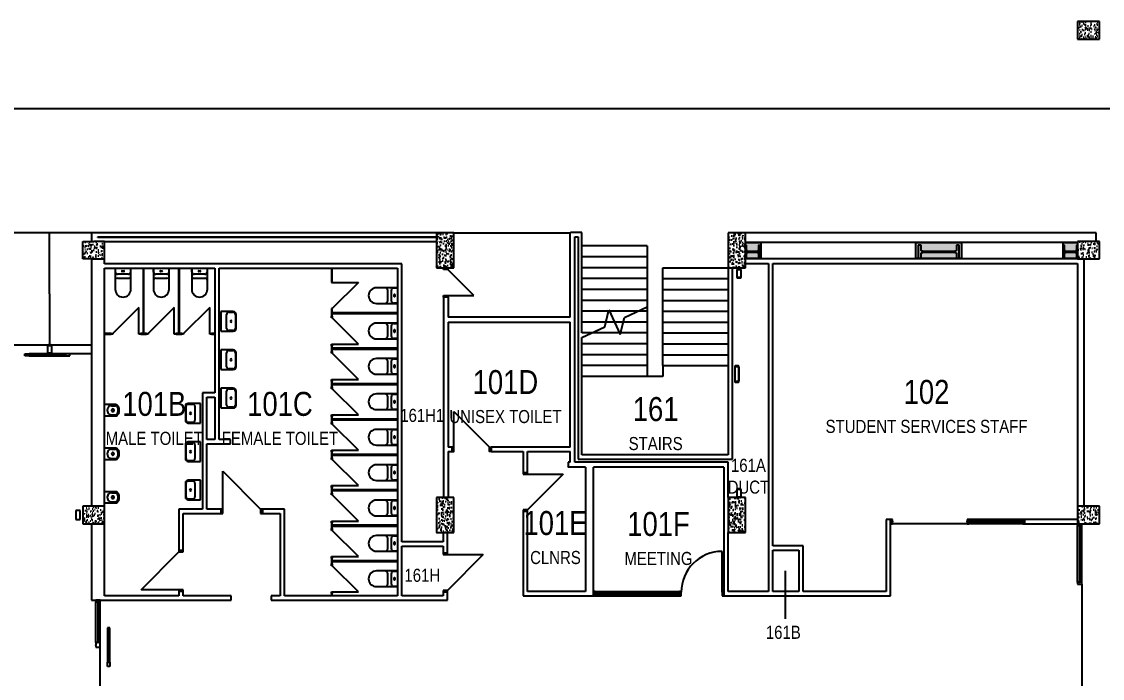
# Model space of a CAD drawing. Extents: x 76832 to 156531, y -2955 to 55954.
# Drawn here: x 98730 to 123566, y 40871 to 55954 of the extents above; entities that cross this region are included whole.
import ezdxf

# ---------------------------------------------------------------- set-up
doc = ezdxf.new("R2010")
doc.units = 0
doc.header["$MEASUREMENT"] = 0
for name, color, linetype in [('2', 4, 'CONTINUOUS'), ('A-Column__Concrete', 7, 'CONTINUOUS'), ('A-Column__Steel', 4, 'CONTINUOUS'), ('A-DOOR', 160, 'CONTINUOUS'), ('A-General', 1, 'CONTINUOUS'), ('A-Hatch__Concrete', 252, 'CONTINUOUS'), ('A-STAIRS', 4, 'CONTINUOUS'), ('A-Text__Primary Room', 6, 'CONTINUOUS'), ('A-Wall__Brick', 6, 'CONTINUOUS'), ('A-Wall__Partition', 252, 'CONTINUOUS'), ('A-Window', 4, 'CONTINUOUS'), ('H-Fixtures__Sanitary', 2, 'CONTINUOUS'), ('H-Fixtures__Sink', 4, 'CONTINUOUS')]:
    doc.layers.add(name, color=color, linetype=linetype)
doc.styles.add('Arial Narrow', font='ARIALN.TTF', dxfattribs={"height": 750})
pattern_1 = [(50, (139339.66, 65471.27), (182.18467, -15.9391), [19.05, -209.55]), (355, (139339.66, 65471.27), (-35.2434, 191.05685), [15.24, -167.6406]), (100.45144, (139354.85, 65469.94), (146.94125, 175.11775), [16.19, -178.09024]), (46.1842, (139339.66, 65522.07), (271.079, -42.0423), [28.575, -314.325]), (96.63556, (139362.25, 65518.57), (237.4041, 247.4261), [24.285, -267.1356]), (351.18415, (139339.66, 65522.07), (237.4041, 247.4261), [22.86, -251.4597]), (21, (139365.06, 65509.37), (151.6144, -102.2652), [19.05, -209.55]), (326, (139365.06, 65509.37), (61.802, 184.188), [15.24, -167.64]), (71.45144, (139377.7, 65500.85), (213.4164, 81.9228), [16.19, -178.0899]), (37.5, (139339.665, 65471.27), (3.0886, 84.55504), [0, -165.608, 0, -170.18, 0, -168.275]), (7.5, (139339.665, 65471.27), (66.81966, 100.18057), [0, -97.028, 0, -161.798, 0, -64.135]), (327.5, (139283.02, 65471.27), (135.5906, -5.72874), [0, -63.5, 0, -198.12, 0, -262.89]), (317.5, (139257.62, 65471.27), (148.12918, 25.4265), [0, -82.55, 0, -131.572, 0, -186.69])]

msp = doc.modelspace()

# ---------------------------------------------------------------- hatches: boundary and pattern name
at = {"layer": 'A-Column__Steel'}
h = msp.add_hatch(color=256, dxfattribs=at)
h.paths.add_polyline_path([(115216, 47708), (115214, 48028), (115208, 48042), (115200, 48047), (115198, 48048), (115128, 48045), (115123, 48040), (115118, 48028), (115116, 48014), (115118, 47693), (115124, 47681), (115132, 47675), (115134, 47675), (115202, 47676), (115208, 47681), (115214, 47693), (115216, 47705)])
h.paths.add_polyline_path([(115207, 48014), (115205, 47698), (115200, 47692), (115198, 47692), (115130, 47693), (115127, 47699), (115125, 47708), (115127, 48025), (115132, 48030), (115134, 48031), (115202, 48029), (115206, 48023), (115207, 48017)])
h = msp.add_hatch(color=256, dxfattribs=at)
h.paths.add_polyline_path([(115266, 45041), (115266, 45205), (115261, 45218), (115248, 45223), (115184, 45223), (115171, 45218), (115166, 45205), (115166, 45041), (115171, 45028), (115184, 45023), (115248, 45023), (115261, 45028)])
h.paths.add_polyline_path([(115257, 45041), (115254, 45035), (115248, 45032), (115184, 45032), (115178, 45035), (115175, 45041), (115175, 45205), (115178, 45211), (115184, 45214), (115248, 45214), (115254, 45211), (115257, 45205)])
at = {"layer": 'A-Hatch__Concrete'}
h = msp.add_hatch(dxfattribs=at)
h.set_pattern_fill('AR-CONC', color=256, style=0)
h.set_pattern_definition(pattern_1)
h.paths.add_polyline_path([(123496, 55954), (122996, 55954), (122996, 55554), (123496, 55554)])
h = msp.add_hatch(dxfattribs=at)
h.set_pattern_fill('AR-CONC', color=256, style=0)
h.set_pattern_definition(pattern_1)
h.paths.add_polyline_path([(108666, 50303), (108666, 51103), (108266, 51103), (108266, 50303), (108521, 50303)])
h = msp.add_hatch(dxfattribs=at)
h.set_pattern_fill('AR-CONC', color=256, style=0)
h.set_pattern_definition(pattern_1)
h.paths.add_polyline_path([(115366, 50303), (115366, 51103), (114966, 51103), (114966, 50303), (115221, 50303)])
h = msp.add_hatch(dxfattribs=at)
h.set_pattern_fill('AR-CONC', color=256, style=0)
h.set_pattern_definition(pattern_1)
h.paths.add_polyline_path([(100636, 50903), (100136, 50903), (100136, 50503), (100636, 50503)])
h = msp.add_hatch(dxfattribs=at)
h.set_pattern_fill('AR-CONC', color=256, style=0)
h.set_pattern_definition(pattern_1)
h.paths.add_polyline_path([(122996, 50525), (122996, 50875), (122659, 50875), (122659, 50525), (122919, 50525)])
h.paths.add_polyline_path([(120334, 50525), (120334, 50875), (119275, 50875), (119275, 50525), (120278, 50525)])
h.paths.add_polyline_path([(115727, 50525), (115727, 50875), (115366, 50875), (115366, 50525), (115479, 50525)])
h = msp.add_hatch(dxfattribs=at)
h.set_pattern_fill('AR-CONC', color=256, style=0)
h.set_pattern_definition(pattern_1)
h.paths.add_polyline_path([(123496, 50903), (122996, 50903), (122996, 50503), (123496, 50503)])
h = msp.add_hatch(dxfattribs=at)
h.set_pattern_fill('AR-CONC', color=256, style=0)
h.set_pattern_definition(pattern_1)
h.paths.add_polyline_path([(108666, 44323), (108666, 45023), (108266, 45023), (108266, 44223), (108666, 44223)])
h = msp.add_hatch(dxfattribs=at)
h.set_pattern_fill('AR-CONC', color=256, style=0)
h.set_pattern_definition(pattern_1)
h.paths.add_polyline_path([(115366, 44323), (115366, 45023), (114966, 45023), (114966, 44223), (115366, 44223)])
h = msp.add_hatch(dxfattribs=at)
h.set_pattern_fill('AR-CONC', color=256, style=0)
h.set_pattern_definition(pattern_1)
h.paths.add_polyline_path([(100636, 44823), (100136, 44823), (100136, 44423), (100636, 44423)])
h = msp.add_hatch(dxfattribs=at)
h.set_pattern_fill('AR-CONC', color=256, style=0)
h.set_pattern_definition(pattern_1)
h.paths.add_polyline_path([(123496, 44823), (122996, 44823), (122996, 44423), (123496, 44423)])

# ---------------------------------------------------------------- linework, layer by layer
at = {"layer": '2'}
msp.add_line((97336, 53958), (126296, 53958), dxfattribs=at)
at = {"layer": 'A-Column__Concrete'}
for p, q in [((122996, 55954), (122996, 55554)), ((123496, 55954), (122996, 55954)), ((122996, 55954), (122996, 55554)), ((123496, 55954), (122996, 55954)), ((123496, 55554), (123496, 55954)), ((123496, 55554), (123496, 55954)), ((122996, 55554), (123496, 55554)), ((122996, 55554), (123496, 55554)), ((108666, 51103), (108266, 51103)), ((108266, 51103), (108266, 50303)), ((108666, 51103), (108266, 51103)), ((108266, 51103), (108266, 50303)), ((108666, 50303), (108666, 51103)), ((108666, 50303), (108666, 51103)), ((115366, 51103), (114966, 51103)), ((114966, 51103), (114966, 50303)), ((115366, 51103), (114966, 51103)), ((114966, 51103), (114966, 50303)), ((115366, 50303), (115366, 51103)), ((115366, 50303), (115366, 51103)), ((100136, 50503), (100136, 50903)), ((100136, 50903), (100391, 50903)), ((100636, 50903), (100391, 50903)), ((100636, 50503), (100636, 50903)), ((115727, 50875), (115366, 50875)), ((115727, 50525), (115727, 50875)), ((120334, 50875), (119275, 50875)), ((119275, 50875), (119275, 50525)), ((120334, 50525), (120334, 50875)), ((122996, 50875), (122659, 50875)), ((122659, 50875), (122659, 50525)), ((122996, 50903), (122996, 50503)), ((123496, 50903), (122996, 50903)), ((123496, 50503), (123496, 50903)), ((100336, 50503), (100136, 50503)), ((100336, 50503), (100636, 50503)), ((115366, 50525), (115727, 50525)), ((119275, 50525), (120334, 50525)), ((122659, 50525), (122996, 50525)), ((122996, 50503), (123496, 50503)), ((108266, 50303), (108666, 50303)), ((108266, 50303), (108666, 50303)), ((114966, 50303), (115366, 50303)), ((114966, 50303), (115366, 50303)), ((99322, 48506), (99322, 48351)), ((99331, 48351), (99331, 48506)), ((99345, 48519), (99400, 48519)), ((99413, 48506), (99413, 48351)), ((99422, 48351), (99422, 48506)), ((99400, 48337), (99345, 48337)), ((99345, 48328), (99400, 48328)), ((108666, 45023), (108266, 45023)), ((108266, 45023), (108266, 44223)), ((108666, 44223), (108666, 45023)), ((115366, 45023), (114966, 45023)), ((114966, 45023), (114966, 44223)), ((115366, 44223), (115366, 45023)), ((100073, 44723), (99973, 44723)), ((99973, 44723), (99973, 44523)), ((100073, 44523), (100073, 44723)), ((100136, 44823), (100136, 44423)), ((100636, 44823), (100136, 44823)), ((100636, 44423), (100636, 44823)), ((122996, 44823), (122996, 44423)), ((123496, 44823), (122996, 44823)), ((123496, 44423), (123496, 44823)), ((99973, 44523), (100073, 44523)), ((100136, 44423), (100636, 44423)), ((108266, 44223), (108666, 44223)), ((114966, 44223), (115366, 44223)), ((122996, 44423), (123496, 44423))]:
    msp.add_line(p, q, dxfattribs=at)
for centre, radius, start, end in [((99345, 48506), 22.5, 90, 180), ((99345, 48506), 13.5, 90, 180), ((99400, 48506), 22.5, 0, 90), ((99400, 48506), 13.5, 0, 90), ((99345, 48351), 22.5, 180, 270), ((99345, 48351), 13.5, 180, 270), ((99400, 48351), 13.5, 270, 0), ((99400, 48351), 22.5, 270, 0)]:
    msp.add_arc(centre, radius, start, end, dxfattribs=at)
at = {"layer": 'A-Column__Steel'}
for p, q in [((115387, 50821), (115366, 50821)), ((115387, 50704), (115387, 50821)), ((115635, 50674), (115417, 50674)), ((115687, 50821), (115665, 50821)), ((115665, 50821), (115665, 50704)), ((115687, 50512), (115687, 50821)), ((119400, 50821), (119336, 50821)), ((119336, 50821), (119336, 50512)), ((119400, 50704), (119400, 50821)), ((120127, 50674), (119488, 50674)), ((120278, 50821), (120215, 50821)), ((120215, 50821), (120215, 50704)), ((120278, 50512), (120278, 50821)), ((122695, 50821), (122673, 50821)), ((122673, 50821), (122673, 50512)), ((122695, 50704), (122695, 50821)), ((122942, 50674), (122725, 50674)), ((122994, 50821), (122972, 50821)), ((122972, 50821), (122972, 50704)), ((122994, 50512), (122994, 50821)), ((115366, 50512), (115387, 50512)), ((115387, 50512), (115387, 50630)), ((115417, 50660), (115635, 50660)), ((115665, 50630), (115665, 50512)), ((115665, 50512), (115687, 50512)), ((119336, 50512), (119400, 50512)), ((119400, 50512), (119400, 50630)), ((119488, 50660), (120127, 50660)), ((120215, 50630), (120215, 50512)), ((120215, 50512), (120278, 50512)), ((122673, 50512), (122695, 50512)), ((122695, 50512), (122695, 50630)), ((122725, 50660), (122942, 50660)), ((122972, 50630), (122972, 50512)), ((122972, 50512), (122994, 50512)), ((115166, 50249), (115166, 50085)), ((115175, 50085), (115175, 50249)), ((115248, 50267), (115184, 50267)), ((115184, 50258), (115248, 50258)), ((115257, 50249), (115257, 50085)), ((115266, 50085), (115266, 50249)), ((115248, 50076), (115184, 50076)), ((115184, 50067), (115248, 50067)), ((115116, 48014), (115116, 47708)), ((115125, 47708), (115125, 48014)), ((115198, 48048), (115134, 48048)), ((115134, 48031), (115198, 48031)), ((115207, 48014), (115207, 47708)), ((115216, 47708), (115216, 48014)), ((115198, 47692), (115134, 47692)), ((115134, 47675), (115198, 47675)), ((115166, 45205), (115166, 45041)), ((115175, 45041), (115175, 45205)), ((115248, 45223), (115184, 45223)), ((115184, 45214), (115248, 45214)), ((115257, 45205), (115257, 45041)), ((115266, 45041), (115266, 45205)), ((115248, 45032), (115184, 45032))]:
    msp.add_line(p, q, dxfattribs=at)
at = {"layer": 'A-Column__Steel', "flags": 128}
for points in [[(119488, 50674), (119473, 50674), (119458, 50676), (119444, 50678), (119431, 50681), (119420, 50684), (119412, 50689), (119405, 50694), (119401, 50699), (119400, 50704)], [(120215, 50704), (120213, 50699), (120209, 50694), (120203, 50689), (120194, 50684), (120183, 50681), (120171, 50678), (120157, 50676), (120142, 50674), (120127, 50674)], [(119400, 50630), (119401, 50635), (119405, 50640), (119412, 50645), (119420, 50649), (119431, 50653), (119444, 50656), (119458, 50658), (119473, 50660), (119488, 50660)], [(120127, 50660), (120142, 50660), (120157, 50658), (120171, 50656), (120183, 50653), (120194, 50649), (120203, 50645), (120209, 50640), (120213, 50635), (120215, 50630)], [(115134, 48048), (115131, 48047), (115127, 48045), (115124, 48042), (115121, 48038), (115119, 48033), (115117, 48027), (115116, 48021), (115116, 48014)], [(115125, 48014), (115125, 48017), (115126, 48021), (115127, 48023), (115128, 48026), (115129, 48028), (115131, 48030), (115132, 48031), (115134, 48031)], [(115216, 48014), (115216, 48021), (115215, 48027), (115213, 48033), (115211, 48038), (115208, 48042), (115205, 48045), (115202, 48047), (115198, 48048)], [(115198, 48031), (115200, 48031), (115202, 48030), (115203, 48028), (115204, 48026), (115206, 48023), (115206, 48021), (115207, 48017), (115207, 48014)], [(115116, 47708), (115116, 47702), (115117, 47696), (115119, 47690), (115121, 47685), (115124, 47681), (115127, 47677), (115131, 47676), (115134, 47675)], [(115134, 47692), (115132, 47692), (115131, 47693), (115129, 47695), (115128, 47697), (115127, 47699), (115126, 47702), (115125, 47705), (115125, 47708)], [(115198, 47675), (115202, 47676), (115205, 47677), (115208, 47681), (115211, 47685), (115213, 47690), (115215, 47696), (115216, 47702), (115216, 47708)], [(115207, 47708), (115207, 47705), (115206, 47702), (115206, 47699), (115204, 47697), (115203, 47695), (115202, 47693), (115200, 47692), (115198, 47692)]]:
    msp.add_lwpolyline(points, dxfattribs=at)
at = {"layer": 'A-Column__Steel'}
for centre, radius, start, end in [((115417, 50704), 30, 180, 270), ((115635, 50704), 30, 270, 0), ((122725, 50704), 30, 180, 270), ((122942, 50704), 30, 270, 0), ((115417, 50630), 30, 90, 180), ((115635, 50630), 30, 0, 90), ((122725, 50630), 30, 90, 180), ((122942, 50630), 30, 0, 90), ((115184, 50249), 18, 90, 180), ((115184, 50249), 9, 90, 180), ((115248, 50249), 18, 0, 90), ((115248, 50249), 9, 0, 90), ((115184, 50085), 18, 180, 270), ((115184, 50085), 9, 180, 270), ((115248, 50085), 18, 270, 0), ((115248, 50085), 9, 270, 0), ((115184, 45205), 18, 90, 180), ((115184, 45205), 9, 90, 180), ((115248, 45205), 18, 0, 90), ((115248, 45205), 9, 0, 90), ((115184, 45041), 18, 180, 270), ((115184, 45041), 9, 180, 270), ((115248, 45041), 18, 270, 0), ((115248, 45041), 9, 270, 0)]:
    msp.add_arc(centre, radius, start, end, dxfattribs=at)
at = {"layer": 'A-DOOR'}
for p, q in [((108666, 51103), (111336, 51103)), ((108421, 50263), (108421, 50303)), ((108521, 50263), (108421, 50263)), ((108521, 50303), (108521, 50263)), ((105851, 50002), (105851, 49962)), ((105851, 49962), (105869, 49962)), ((105869, 49962), (105869, 50002)), ((105869, 49962), (106469, 49962)), ((108421, 49663), (108521, 49663)), ((108421, 49623), (108421, 49663)), ((108521, 49663), (109121, 49663)), ((108521, 49663), (108521, 49623)), ((101426, 48792), (101426, 49392)), ((102239, 48792), (102239, 49392)), ((103052, 48792), (103052, 49392)), ((105851, 49362), (105851, 49322)), ((105869, 49362), (105851, 49362)), ((105851, 49149), (105851, 49189)), ((105869, 49322), (105869, 49362)), ((105869, 49189), (105869, 49149)), ((105869, 49149), (105851, 49149)), ((100786, 48792), (100826, 48792)), ((100826, 48774), (100786, 48774)), ((100826, 48792), (100826, 48774)), ((101426, 48792), (101466, 48792)), ((101426, 48774), (101426, 48792)), ((101466, 48774), (101426, 48774)), ((101599, 48792), (101639, 48792)), ((101639, 48774), (101599, 48774)), ((101639, 48792), (101639, 48774)), ((102239, 48792), (102279, 48792)), ((102239, 48774), (102239, 48792)), ((102279, 48774), (102239, 48774)), ((102412, 48792), (102452, 48792)), ((102452, 48774), (102412, 48774)), ((102452, 48792), (102452, 48774)), ((103052, 48792), (103092, 48792)), ((103052, 48774), (103052, 48792)), ((103092, 48774), (103052, 48774)), ((105851, 48549), (105869, 48549)), ((105851, 48509), (105851, 48549)), ((105869, 48549), (106469, 48549)), ((105869, 48549), (105869, 48509)), ((98803, 48278), (98803, 48328)), ((98803, 48328), (98903, 48328)), ((98903, 48278), (98803, 48278)), ((99741, 48328), (98903, 48328)), ((98903, 48328), (98903, 48278)), ((98903, 48320), (99741, 48320)), ((98903, 48308), (99741, 48308)), ((98903, 48278), (99741, 48278)), ((99741, 48328), (99741, 48278)), ((99841, 48328), (99741, 48328)), ((99741, 48278), (99841, 48278)), ((99841, 48278), (99841, 48328)), ((105851, 48336), (105851, 48376)), ((105869, 48336), (105851, 48336)), ((105869, 48376), (105869, 48336)), ((105851, 47736), (105869, 47736)), ((105851, 47696), (105851, 47736)), ((105869, 47736), (106469, 47736)), ((105869, 47736), (105869, 47696)), ((105851, 47523), (105851, 47563)), ((105869, 47523), (105851, 47523)), ((105869, 47563), (105869, 47523)), ((108661, 46183), (108661, 47003)), ((105851, 46923), (105869, 46923)), ((105851, 46883), (105851, 46923)), ((105851, 46710), (105851, 46750)), ((105869, 46710), (105851, 46710)), ((105869, 46923), (106469, 46923)), ((105869, 46923), (105869, 46883)), ((105869, 46750), (105869, 46710)), ((105851, 46110), (105869, 46110)), ((105851, 46070), (105851, 46110)), ((105869, 46110), (106469, 46110)), ((105869, 46110), (105869, 46070)), ((105851, 45897), (105851, 45937)), ((105869, 45897), (105851, 45897)), ((105869, 45937), (105869, 45897)), ((103353, 44757), (103353, 45627)), ((110254, 45603), (110254, 45563)), ((110254, 45603), (110254, 45563)), ((110254, 45563), (110354, 45563)), ((110254, 45563), (110354, 45563)), ((110354, 45563), (110354, 45603)), ((110354, 45563), (110354, 45603)), ((110354, 45563), (111174, 45563)), ((111174, 45563), (110354, 44743)), ((110354, 45563), (111174, 45563)), ((105851, 45297), (105869, 45297)), ((105851, 45257), (105851, 45297)), ((105869, 45297), (106469, 45297)), ((105869, 45297), (105869, 45257)), ((105851, 45084), (105851, 45124)), ((105869, 45084), (105851, 45084)), ((105869, 45124), (105869, 45084)), ((103353, 44757), (103313, 44757)), ((103353, 44657), (103353, 44757)), ((104263, 44757), (104223, 44757)), ((104223, 44757), (104223, 44657)), ((110254, 44743), (110254, 44703)), ((110354, 44743), (110254, 44743)), ((110254, 44743), (110254, 44703)), ((110354, 44743), (110254, 44743)), ((110354, 44703), (110354, 44743)), ((110354, 44703), (110354, 44743)), ((103313, 44657), (103353, 44657)), ((104223, 44657), (104263, 44657)), ((105851, 44484), (105869, 44484)), ((105851, 44444), (105851, 44484)), ((105869, 44484), (106469, 44484)), ((105869, 44484), (105869, 44444)), ((105851, 44271), (105851, 44311)), ((105869, 44271), (105851, 44271)), ((105869, 44311), (105869, 44271)), ((120460, 44423), (118740, 44423)), ((102344, 43817), (102344, 43777)), ((102344, 43777), (102444, 43777)), ((102444, 43777), (102444, 43817)), ((108416, 43753), (108416, 43713)), ((108416, 43713), (108516, 43713)), ((108516, 43713), (108516, 43753)), ((108516, 43713), (109336, 43713)), ((114826, 42848), (114826, 43786)), ((105851, 43671), (105869, 43671)), ((105851, 43631), (105851, 43671)), ((105851, 43458), (105851, 43498)), ((105869, 43671), (106469, 43671)), ((105869, 43671), (105869, 43631)), ((105869, 43498), (105869, 43458)), ((105869, 43458), (105851, 43458)), ((123096, 43038), (123096, 40228)), ((102344, 42907), (101474, 42907)), ((102444, 42907), (102344, 42907)), ((102344, 42907), (102344, 42867)), ((102444, 42867), (102444, 42907)), ((105851, 42858), (105869, 42858)), ((105851, 42818), (105851, 42858)), ((105869, 42858), (106469, 42858)), ((105869, 42858), (105869, 42818)), ((108416, 42893), (108416, 42853)), ((108516, 42893), (108416, 42893)), ((108516, 42853), (108516, 42893)), ((114866, 42863), (114826, 42863)), ((114826, 42863), (114826, 42763)), ((114826, 42763), (114866, 42763)), ((114866, 42763), (114866, 42863)), ((100756, 42033), (100706, 42033)), ((100706, 42033), (100706, 41933)), ((100756, 41933), (100756, 42033)), ((100706, 41933), (100706, 41241)), ((100706, 41933), (100756, 41933)), ((100714, 41241), (100714, 41933)), ((100726, 41241), (100726, 41933)), ((100756, 41241), (100756, 41933)), ((100536, 39803), (100536, 41587)), ((100706, 41141), (100706, 41241)), ((100706, 41241), (100756, 41241)), ((100756, 41241), (100756, 41141)), ((100756, 41141), (100706, 41141))]:
    msp.add_line(p, q, dxfattribs=at)
at = {"layer": 'A-DOOR', "color": 252}
for p, q in [((109121, 49663), (108521, 50263)), ((106469, 49962), (105869, 49362)), ((101426, 49392), (100826, 48792)), ((102239, 49392), (101639, 48792)), ((103052, 49392), (102452, 48792)), ((106469, 48549), (105869, 49149)), ((106469, 47736), (105869, 48336)), ((106469, 46923), (105869, 47523)), ((108661, 47003), (109481, 46183)), ((106469, 46110), (105869, 46710)), ((106469, 45297), (105869, 45897)), ((103353, 45627), (104223, 44757)), ((111174, 45563), (110354, 44743)), ((106469, 44484), (105869, 45084)), ((106469, 43671), (105869, 44271)), ((101474, 42907), (102344, 43777)), ((109336, 43713), (108516, 42893)), ((106469, 42858), (105869, 43458))]:
    msp.add_line(p, q, dxfattribs=at)
at = {"layer": 'A-DOOR'}
for points in [[(108621, 46083), (108661, 46083), (108661, 46183), (108621, 46183)], [(109481, 46183), (109521, 46183), (109521, 46083), (109481, 46083)]]:
    msp.add_lwpolyline(points, close=True, dxfattribs=at)
at = {"layer": 'A-DOOR', "color": 252}
msp.add_arc((114826, 42848), 938, 90, 180, dxfattribs=at)
at = {"layer": 'A-General'}
for p, q in [((100336, 51103), (97081, 51103)), ((99371, 49703), (99371, 51103)), ((99371, 49703), (99371, 48528)), ((97224, 48528), (99371, 48528))]:
    msp.add_line(p, q, dxfattribs=at)
at = {"layer": 'A-STAIRS'}
for p, q in [((113106, 50803), (111606, 50803)), ((113106, 50803), (111606, 50803)), ((113106, 50803), (113106, 50553)), ((113106, 50553), (111606, 50553)), ((113106, 50553), (111606, 50553)), ((113106, 50553), (113106, 50303)), ((113106, 50303), (111606, 50303)), ((113106, 50303), (111606, 50303)), ((113106, 50303), (113106, 50053)), ((113466, 50303), (114966, 50303)), ((113466, 48053), (113466, 50303)), ((113106, 50053), (111606, 50053)), ((113106, 50053), (111606, 50053)), ((113106, 50053), (113106, 49803)), ((113466, 50053), (114966, 50053)), ((113466, 50053), (114966, 50053)), ((113106, 49803), (111606, 49803)), ((113106, 49803), (111606, 49803)), ((113106, 49803), (113106, 49553)), ((113466, 49803), (114966, 49803)), ((113466, 49803), (114966, 49803)), ((113106, 49553), (111606, 49553)), ((113106, 49553), (111606, 49553)), ((113106, 49553), (113106, 49403)), ((113466, 49553), (114966, 49553)), ((113466, 49553), (114966, 49553)), ((112216, 49303), (111606, 49303)), ((112216, 49303), (111606, 49303)), ((112130, 48947), (112224, 49336)), ((112240, 49303), (112216, 49303)), ((112240, 49303), (112216, 49303)), ((112224, 49336), (112488, 48770)), ((112892, 49303), (112240, 49303)), ((112892, 49303), (112240, 49303)), ((112583, 49159), (113106, 49403)), ((113106, 49303), (112892, 49303)), ((113106, 49303), (112892, 49303)), ((113106, 49403), (113106, 47803)), ((113466, 49303), (114966, 49303)), ((113466, 49303), (114966, 49303)), ((112155, 49053), (111606, 49053)), ((112155, 49053), (111606, 49053)), ((111606, 48703), (112130, 48947)), ((112356, 49053), (112155, 49053)), ((112356, 49053), (112155, 49053)), ((112557, 49053), (112356, 49053)), ((112557, 49053), (112356, 49053)), ((112488, 48770), (112583, 49159)), ((113106, 49053), (112557, 49053)), ((113106, 49053), (112557, 49053)), ((113466, 49053), (114966, 49053)), ((113466, 49053), (114966, 49053)), ((111820, 48803), (111606, 48803)), ((111820, 48803), (111606, 48803)), ((112473, 48803), (111820, 48803)), ((112473, 48803), (111820, 48803)), ((112496, 48803), (112473, 48803)), ((112496, 48803), (112473, 48803)), ((113106, 48803), (112496, 48803)), ((113106, 48803), (112496, 48803)), ((113466, 48803), (114966, 48803)), ((113466, 48803), (114966, 48803)), ((113106, 48553), (111606, 48553)), ((113106, 48553), (111606, 48553)), ((113466, 48553), (114966, 48553)), ((113466, 48553), (114966, 48553)), ((113106, 48303), (111606, 48303)), ((113106, 48303), (111606, 48303)), ((113466, 48303), (114966, 48303)), ((113466, 48303), (114966, 48303)), ((113106, 48053), (111606, 48053)), ((113106, 48053), (111606, 48053)), ((113466, 48053), (113466, 47803)), ((113466, 48053), (114966, 48053)), ((113106, 47803), (111606, 47803)), ((113106, 47803), (111606, 47803)), ((113466, 47803), (113106, 47803))]:
    msp.add_line(p, q, dxfattribs=at)
at = {"layer": 'A-Text__Primary Room'}
msp.add_line((116275, 43343), (116275, 42241), dxfattribs=at)
at = {"layer": 'A-Wall__Brick'}
for p, q in [((100336, 51103), (100336, 50903)), ((108266, 51103), (100336, 51103)), ((100481, 51013), (108266, 51013)), ((100481, 50993), (100481, 51013)), ((108266, 50993), (100481, 50993)), ((111336, 49168), (111336, 51108)), ((111606, 51108), (111346, 51108)), ((111446, 50033), (111446, 51008)), ((111446, 51008), (111516, 51008)), ((111516, 51008), (111516, 49933)), ((111606, 51008), (111606, 51108)), ((111606, 48803), (111606, 51008)), ((123427, 51107), (115366, 51107)), ((115366, 51107), (115366, 51103)), ((123427, 50903), (123427, 51107)), ((108266, 50893), (100636, 50893)), ((115366, 50889), (122996, 50889)), ((100336, 50503), (100336, 44823)), ((100636, 50392), (100636, 50503)), ((122996, 50506), (115366, 50506)), ((123146, 44823), (123146, 50503)), ((107469, 50392), (100636, 50392)), ((100636, 48792), (100636, 50292)), ((100636, 50292), (101542, 50292)), ((101542, 50292), (102355, 50292)), ((102355, 50292), (103169, 50292)), ((103169, 50292), (103169, 48774)), ((103269, 50292), (105851, 50292)), ((103269, 46357), (103269, 50292)), ((105851, 50292), (107369, 50292)), ((107369, 50292), (107369, 49265)), ((107469, 44007), (107469, 50392)), ((114966, 50303), (114966, 46003)), ((115066, 45903), (115066, 50303)), ((115366, 50401), (115890, 50401)), ((115890, 50401), (115890, 42863)), ((115990, 43913), (115990, 50401)), ((115990, 50401), (122996, 50401)), ((122996, 50401), (122996, 44823)), ((111446, 45833), (111446, 50033)), ((111516, 50084), (111516, 45903)), ((108521, 49623), (108421, 49623)), ((108421, 49623), (108421, 45023)), ((108531, 49623), (108521, 49623)), ((108531, 49623), (108531, 49168)), ((107369, 49265), (107369, 48452)), ((111336, 49168), (108531, 49168)), ((108531, 49050), (108531, 46183)), ((108531, 49050), (111336, 49050)), ((111336, 46183), (111336, 49050)), ((100636, 44823), (100636, 48792)), ((103169, 48774), (103169, 47432)), ((111606, 46003), (111606, 48703)), ((107369, 48452), (107369, 47639)), ((107369, 47639), (107369, 46826)), ((102883, 47432), (102883, 44757)), ((103169, 47432), (102883, 47432)), ((102983, 46357), (102983, 47332)), ((102983, 47332), (103169, 47332)), ((103169, 47332), (103169, 46357)), ((107369, 46826), (107369, 46013)), ((103169, 46357), (102983, 46357)), ((102983, 46257), (103529, 46257)), ((102983, 44757), (102983, 46257)), ((103529, 46357), (103269, 46357)), ((103529, 46257), (103529, 46357)), ((107369, 46013), (107369, 45182)), ((108621, 46183), (108531, 46183)), ((108531, 46083), (108531, 45023)), ((108531, 46083), (108621, 46083)), ((108621, 46083), (108621, 46183)), ((111336, 46183), (109521, 46183)), ((109521, 46183), (109521, 46083)), ((109521, 46083), (110254, 46083)), ((110254, 46083), (110254, 45603)), ((110354, 46083), (111336, 46083)), ((110354, 45603), (110354, 46083)), ((111336, 45833), (111336, 46083)), ((114966, 46003), (111606, 46003)), ((111336, 45833), (111292, 45833)), ((111292, 45833), (111292, 45733)), ((111292, 45723), (111292, 45733)), ((111689, 45723), (111292, 45723)), ((114966, 45833), (111446, 45833)), ((111516, 45903), (115066, 45903)), ((111689, 45723), (111689, 43583)), ((111872, 42763), (111872, 45723)), ((114866, 45723), (111872, 45723)), ((114866, 45723), (114866, 42763)), ((114966, 45733), (114966, 45833)), ((114966, 45023), (114966, 45733)), ((110254, 45603), (110354, 45603)), ((107369, 45182), (107369, 44369)), ((102883, 44757), (102344, 44757)), ((102344, 44757), (102344, 43817)), ((103313, 44757), (102983, 44757)), ((103313, 44657), (103313, 44757)), ((104768, 44757), (104263, 44757)), ((104263, 44757), (104263, 44657)), ((104768, 42767), (104768, 44757)), ((102444, 44657), (103313, 44657)), ((102444, 43817), (102444, 44657)), ((104263, 44657), (104668, 44657)), ((104668, 44657), (104668, 42767)), ((110354, 44703), (110254, 44703)), ((110254, 44703), (110254, 42763)), ((110354, 42863), (110354, 44703)), ((118700, 44523), (118600, 44523)), ((118600, 44523), (118600, 42863)), ((118700, 42763), (118700, 44523)), ((122996, 44523), (121780, 44523)), ((121780, 44523), (121780, 44423)), ((100336, 44423), (100336, 42667)), ((100636, 42767), (100636, 44423)), ((107369, 44369), (107369, 43574)), ((108416, 44223), (108416, 44007)), ((108516, 43753), (108516, 44223)), ((114966, 42863), (114966, 44223)), ((121780, 44423), (122996, 44423)), ((108416, 44007), (107469, 44007)), ((102344, 43817), (102444, 43817)), ((107469, 42767), (107469, 43907)), ((107469, 43907), (108416, 43907)), ((108416, 43907), (108416, 43753)), ((108416, 43753), (108516, 43753)), ((116690, 43913), (115990, 43913)), ((115990, 42863), (115990, 43813)), ((115990, 43813), (116590, 43813)), ((116590, 43813), (116590, 42863)), ((116690, 42863), (116690, 43913)), ((107369, 43574), (107369, 42767)), ((111689, 43583), (111689, 42863)), ((102344, 42767), (100636, 42767)), ((102344, 42867), (102344, 42767)), ((102444, 42867), (102344, 42867)), ((102444, 42767), (102444, 42867)), ((103548, 42767), (102444, 42767)), ((103548, 42667), (103548, 42767)), ((104668, 42767), (104468, 42767)), ((104468, 42767), (104468, 42667)), ((105869, 42767), (104768, 42767)), ((107369, 42767), (105869, 42767)), ((108416, 42767), (107469, 42767)), ((108516, 42853), (108416, 42853)), ((108416, 42853), (108416, 42767)), ((108516, 42667), (108516, 42853)), ((110254, 42763), (111872, 42763)), ((111689, 42863), (110354, 42863)), ((114866, 42763), (118700, 42763)), ((115890, 42863), (114966, 42863)), ((116590, 42863), (115990, 42863)), ((118600, 42863), (116690, 42863)), ((100336, 42667), (100636, 42667)), ((100636, 42667), (103548, 42667)), ((104468, 42667), (108516, 42667))]:
    msp.add_line(p, q, dxfattribs=at)
at = {"layer": 'A-Wall__Partition'}
for p, q in [((101524, 50292), (101524, 48792)), ((101542, 48792), (101542, 50292)), ((102337, 50292), (102337, 48792)), ((102355, 48792), (102355, 50292)), ((105851, 50292), (105851, 50002)), ((105869, 50002), (105869, 50292)), ((105851, 50002), (105869, 50002)), ((105869, 49322), (105851, 49322)), ((105851, 49322), (105851, 49189)), ((105851, 49189), (105869, 49189)), ((105869, 49265), (105869, 49322)), ((107369, 49265), (105869, 49265)), ((105869, 49189), (105869, 49247)), ((105869, 49247), (107369, 49247)), ((100786, 48792), (100636, 48792)), ((100636, 48774), (100786, 48774)), ((100786, 48774), (100786, 48792)), ((101524, 48792), (101466, 48792)), ((101466, 48792), (101466, 48774)), ((101466, 48774), (101599, 48774)), ((101599, 48792), (101542, 48792)), ((101599, 48774), (101599, 48792)), ((102337, 48792), (102279, 48792)), ((102279, 48792), (102279, 48774)), ((102279, 48774), (102412, 48774)), ((102412, 48792), (102355, 48792)), ((102412, 48774), (102412, 48792)), ((103169, 48792), (103092, 48792)), ((103092, 48792), (103092, 48774)), ((103092, 48774), (103169, 48774)), ((105869, 48509), (105851, 48509)), ((105851, 48509), (105851, 48376)), ((105869, 48452), (105869, 48509)), ((107369, 48452), (105869, 48452)), ((105869, 48376), (105869, 48434)), ((105869, 48434), (107369, 48434)), ((105851, 48376), (105869, 48376)), ((105869, 47696), (105851, 47696)), ((105851, 47696), (105851, 47563)), ((105869, 47639), (105869, 47696)), ((105851, 47563), (105869, 47563)), ((107369, 47639), (105869, 47639)), ((105869, 47563), (105869, 47621)), ((105869, 47621), (107369, 47621)), ((105869, 46883), (105851, 46883)), ((105851, 46883), (105851, 46750)), ((105851, 46750), (105869, 46750)), ((105869, 46826), (105869, 46883)), ((107369, 46826), (105869, 46826)), ((105869, 46750), (105869, 46808)), ((105869, 46808), (107369, 46808)), ((105869, 46070), (105851, 46070)), ((105851, 46070), (105851, 45937)), ((105869, 46013), (105869, 46070)), ((107369, 46013), (105869, 46013)), ((105869, 45937), (105869, 45995)), ((105869, 45995), (107369, 45995)), ((105851, 45937), (105869, 45937)), ((105869, 45257), (105851, 45257)), ((105851, 45257), (105851, 45124)), ((105869, 45200), (105869, 45257)), ((105851, 45124), (105869, 45124)), ((107369, 45200), (105869, 45200)), ((105869, 45124), (105869, 45182)), ((105869, 45182), (107369, 45182)), ((105869, 44444), (105851, 44444)), ((105851, 44444), (105851, 44311)), ((105851, 44311), (105869, 44311)), ((105869, 44387), (105869, 44444)), ((107369, 44387), (105869, 44387)), ((105869, 44311), (105869, 44369)), ((105869, 44369), (107369, 44369)), ((105869, 43631), (105851, 43631)), ((105851, 43631), (105851, 43498)), ((105851, 43498), (105869, 43498)), ((105869, 43574), (105869, 43631)), ((107369, 43574), (105869, 43574)), ((105869, 43556), (107369, 43556)), ((105869, 43498), (105869, 43556)), ((105869, 42818), (105851, 42818)), ((105851, 42818), (105851, 42767)), ((105869, 42767), (105869, 42818))]:
    msp.add_line(p, q, dxfattribs=at)
at = {"layer": 'A-Window'}
for p, q in [((99345, 48528), (100336, 48528)), ((100336, 48328), (99400, 48328)), ((118740, 44523), (118700, 44523)), ((118700, 44523), (118700, 44423)), ((118740, 44423), (118740, 44523)), ((118740, 44478), (118740, 44468)), ((120460, 44468), (120460, 44478)), ((121740, 44523), (120500, 44523)), ((121740, 44478), (120500, 44478)), ((120500, 44478), (120500, 44468)), ((120500, 44468), (121740, 44468)), ((121740, 44468), (121740, 44478)), ((118700, 44423), (118740, 44423)), ((121740, 44423), (120500, 44423)), ((122996, 44423), (122996, 44383)), ((122996, 44383), (123096, 44383)), ((122996, 43078), (122996, 44383)), ((123041, 44383), (123041, 43078)), ((123051, 44383), (123041, 44383)), ((123051, 43078), (123051, 44383)), ((123096, 44383), (123096, 44423)), ((123096, 43078), (123096, 44383)), ((123041, 43078), (123051, 43078)), ((123051, 43038), (123041, 43038)), ((111872, 42863), (113848, 42863)), ((111872, 42763), (113848, 42763)), ((113848, 42818), (111912, 42818)), ((111912, 42808), (113848, 42808)), ((113848, 42808), (113848, 42818)), ((100436, 42667), (100436, 42627)), ((100536, 42667), (100436, 42667)), ((100436, 42667), (100436, 42627)), ((100536, 42667), (100436, 42667)), ((100436, 42627), (100536, 42627)), ((100436, 41692), (100436, 42627)), ((100436, 42627), (100536, 42627)), ((100436, 41692), (100436, 42627)), ((100491, 42627), (100481, 42627)), ((100481, 42627), (100481, 41692)), ((100491, 42627), (100481, 42627)), ((100491, 41692), (100491, 42627)), ((100536, 42627), (100536, 42667)), ((100536, 42627), (100536, 42667)), ((100536, 41692), (100536, 42627)), ((100536, 41692), (100536, 42627)), ((100436, 41627), (100436, 41642)), ((100481, 41692), (100491, 41692)), ((100536, 41627), (100536, 41642))]:
    msp.add_line(p, q, dxfattribs=at)
at = {"layer": 'A-Window', "extrusion": (0, 0, -1)}
for p, q in [((120500, 44523), (120460, 44523)), ((120460, 44523), (120460, 44423)), ((120500, 44423), (120500, 44523)), ((121780, 44523), (121740, 44523)), ((121740, 44523), (121740, 44423)), ((121780, 44423), (121780, 44523)), ((120460, 44423), (120500, 44423)), ((121740, 44423), (121780, 44423)), ((122996, 43078), (122996, 43038)), ((123096, 43078), (122996, 43078)), ((122996, 43038), (123096, 43038)), ((123096, 43038), (123096, 43078)), ((111912, 42863), (111872, 42863)), ((111872, 42763), (111912, 42763)), ((111912, 42763), (111912, 42863)), ((113888, 42863), (113848, 42863)), ((113848, 42863), (113848, 42763)), ((113848, 42763), (113888, 42763)), ((113888, 42763), (113888, 42863)), ((100436, 41692), (100436, 41642)), ((100536, 41692), (100436, 41692)), ((100436, 41627), (100436, 41587)), ((100436, 41587), (100536, 41587)), ((100536, 41642), (100536, 41692)), ((100536, 41587), (100536, 41627))]:
    msp.add_line(p, q, dxfattribs=at)
at = {"layer": 'H-Fixtures__Sanitary'}
for p, q in [((100880, 50292), (100880, 49807)), ((100885, 50202), (100885, 50292)), ((101042, 50231), (101057, 50231)), ((101063, 50213), (101042, 50213)), ((101057, 50231), (101078, 50231)), ((101078, 50213), (101063, 50213)), ((101235, 50292), (101235, 50202)), ((101240, 49807), (101240, 50292)), ((101759, 50292), (101759, 49807)), ((101759, 50292), (101759, 49807)), ((101764, 50202), (101764, 50292)), ((101764, 50202), (101764, 50292)), ((101921, 50231), (101936, 50231)), ((101921, 50231), (101936, 50231)), ((101942, 50213), (101921, 50213)), ((101942, 50213), (101921, 50213)), ((101936, 50231), (101957, 50231)), ((101936, 50231), (101957, 50231)), ((101957, 50213), (101942, 50213)), ((101957, 50213), (101942, 50213)), ((102114, 50292), (102114, 50202)), ((102114, 50292), (102114, 50202)), ((102119, 49807), (102119, 50292)), ((102119, 49807), (102119, 50292)), ((102638, 50292), (102638, 49807)), ((102643, 50202), (102643, 50292)), ((102800, 50231), (102815, 50231)), ((102821, 50213), (102800, 50213)), ((102815, 50231), (102836, 50231)), ((102836, 50213), (102821, 50213)), ((102993, 50292), (102993, 50202)), ((102998, 49807), (102998, 50292)), ((100930, 50062), (101190, 50062)), ((101185, 50152), (100935, 50152)), ((101809, 50062), (102069, 50062)), ((101809, 50062), (102069, 50062)), ((102064, 50152), (101814, 50152)), ((102064, 50152), (101814, 50152)), ((102688, 50062), (102948, 50062)), ((102943, 50152), (102693, 50152)), ((107369, 49842), (106884, 49842)), ((107139, 49792), (107139, 49532)), ((107229, 49537), (107229, 49787)), ((107279, 49837), (107369, 49837)), ((107290, 49659), (107290, 49681)), ((107308, 49681), (107308, 49665)), ((106884, 49482), (107369, 49482)), ((107369, 49487), (107279, 49487)), ((107290, 49644), (107290, 49659)), ((107308, 49665), (107308, 49644)), ((107369, 49029), (106884, 49029)), ((107139, 48979), (107139, 48719)), ((107229, 48724), (107229, 48974)), ((107279, 49024), (107369, 49024)), ((107290, 48846), (107290, 48868)), ((107290, 48831), (107290, 48846)), ((107308, 48868), (107308, 48852)), ((107308, 48852), (107308, 48831)), ((106884, 48669), (107369, 48669)), ((107369, 48674), (107279, 48674)), ((107369, 48216), (106884, 48216)), ((107279, 48211), (107369, 48211)), ((107139, 48166), (107139, 47906)), ((107229, 47911), (107229, 48161)), ((107290, 48033), (107290, 48055)), ((107290, 48018), (107290, 48033)), ((107308, 48055), (107308, 48039)), ((107308, 48039), (107308, 48018)), ((106884, 47856), (107369, 47856)), ((107369, 47861), (107279, 47861)), ((107369, 47403), (106884, 47403)), ((107139, 47353), (107139, 47093)), ((107229, 47098), (107229, 47348)), ((107279, 47398), (107369, 47398)), ((107290, 47220), (107290, 47242)), ((107290, 47205), (107290, 47220)), ((107308, 47242), (107308, 47226)), ((107308, 47226), (107308, 47205)), ((100890, 47159), (100636, 47159)), ((100792, 47134), (100891, 47134)), ((106884, 47043), (107369, 47043)), ((107369, 47048), (107279, 47048)), ((100636, 46899), (100890, 46899)), ((100792, 46924), (100891, 46924)), ((107369, 46590), (106884, 46590)), ((107139, 46540), (107139, 46280)), ((107229, 46285), (107229, 46535)), ((107279, 46585), (107369, 46585)), ((106884, 46230), (107369, 46230)), ((107369, 46235), (107279, 46235)), ((107290, 46407), (107290, 46429)), ((107290, 46392), (107290, 46407)), ((107308, 46429), (107308, 46413)), ((107308, 46413), (107308, 46392)), ((100890, 46159), (100636, 46159)), ((100792, 46134), (100891, 46134)), ((100636, 45899), (100890, 45899)), ((100792, 45924), (100891, 45924)), ((107369, 45777), (106884, 45777)), ((107139, 45727), (107139, 45467)), ((107229, 45472), (107229, 45722)), ((107279, 45772), (107369, 45772)), ((107290, 45594), (107290, 45616)), ((107290, 45579), (107290, 45594)), ((107308, 45616), (107308, 45600)), ((107308, 45600), (107308, 45579)), ((106884, 45417), (107369, 45417)), ((107369, 45422), (107279, 45422)), ((100890, 45159), (100636, 45159)), ((100792, 45134), (100891, 45134)), ((107369, 44964), (106884, 44964)), ((107279, 44959), (107369, 44959)), ((100636, 44899), (100890, 44899)), ((100792, 44924), (100891, 44924)), ((107139, 44914), (107139, 44654)), ((107229, 44659), (107229, 44909)), ((107290, 44781), (107290, 44803)), ((107290, 44766), (107290, 44781)), ((107308, 44803), (107308, 44787)), ((107308, 44787), (107308, 44766)), ((106884, 44604), (107369, 44604)), ((107369, 44609), (107279, 44609)), ((107369, 44151), (106884, 44151)), ((107139, 44101), (107139, 43841)), ((107229, 43846), (107229, 44096)), ((107279, 44146), (107369, 44146)), ((107290, 43968), (107290, 43990)), ((107290, 43953), (107290, 43968)), ((107308, 43990), (107308, 43974)), ((107308, 43974), (107308, 43953)), ((106884, 43791), (107369, 43791)), ((107369, 43796), (107279, 43796)), ((107369, 43338), (106884, 43338)), ((107139, 43288), (107139, 43028)), ((107229, 43033), (107229, 43283)), ((107279, 43333), (107369, 43333)), ((106884, 42978), (107369, 42978)), ((107369, 42983), (107279, 42983)), ((107290, 43155), (107290, 43177)), ((107290, 43140), (107290, 43155)), ((107308, 43177), (107308, 43161)), ((107308, 43161), (107308, 43140))]:
    msp.add_line(p, q, dxfattribs=at)
for centre, radius, start, end in [((100935, 50202), 50, 180, 270), ((101042, 50222), 9, 90, 270), ((101073, 50231), 15.7, 180.2927, 215.3436), ((101047, 50213), 15.7, 0.2927, 35.3436), ((101078, 50222), 9, 270, 90), ((101185, 50202), 50, 270, 0), ((101814, 50202), 50, 180, 270), ((101814, 50202), 50, 180, 270), ((101921, 50222), 9, 90, 270), ((101921, 50222), 9, 90, 270), ((101952, 50231), 15.7, 180.2927, 215.3436), ((101952, 50231), 15.7, 180.2927, 215.3436), ((101926, 50213), 15.7, 0.2927, 35.3436), ((101926, 50213), 15.7, 0.2927, 35.3436), ((101957, 50222), 9, 270, 90), ((101957, 50222), 9, 270, 90), ((102064, 50202), 50, 270, 0), ((102064, 50202), 50, 270, 0), ((102693, 50202), 50, 180, 270), ((102800, 50222), 9, 90, 270), ((102831, 50231), 15.7, 180.2927, 215.3436), ((102805, 50213), 15.7, 0.2927, 35.3436), ((102836, 50222), 9, 270, 90), ((102943, 50202), 50, 270, 0), ((100930, 50012), 50, 90, 163.9579), ((101190, 50012), 50, 16.0421, 90), ((101809, 50012), 50, 90, 163.9579), ((101809, 50012), 50, 90, 163.9579), ((102069, 50012), 50, 16.0421, 90), ((102069, 50012), 50, 16.0421, 90), ((102688, 50012), 50, 90, 163.9579), ((102948, 50012), 50, 16.0421, 90), ((101060, 49807), 180, 180, 0), ((101939, 49807), 180, 180, 0), ((101939, 49807), 180, 180, 0), ((102818, 49807), 180, 180, 0), ((106884, 49662), 180, 90, 270), ((107089, 49792), 50, 0, 73.9579), ((107279, 49787), 50, 90, 180), ((107299, 49681), 9, 0, 180), ((107089, 49532), 50, 286.0421, 0), ((107279, 49537), 50, 180, 270), ((107290, 49675), 15.7, 270.2927, 305.3436), ((107299, 49644), 9, 180, 0), ((107309, 49649), 15.7, 90.2927, 125.3436), ((106884, 48849), 180, 90, 270), ((107089, 48979), 50, 0, 73.9579), ((107279, 48974), 50, 90, 180), ((107089, 48719), 50, 286.0421, 0), ((107279, 48724), 50, 180, 270), ((107299, 48868), 9, 0, 180), ((107290, 48862), 15.7, 270.2927, 305.3436), ((107299, 48831), 9, 180, 0), ((107309, 48836), 15.7, 90.2927, 125.3436), ((106884, 48036), 180, 90, 270), ((107089, 48166), 50, 0, 73.9579), ((107279, 48161), 50, 90, 180), ((107299, 48055), 9, 0, 180), ((107290, 48049), 15.7, 270.2927, 305.3436), ((107299, 48018), 9, 180, 0), ((107309, 48023), 15.7, 90.2927, 125.3436), ((107089, 47906), 50, 286.0421, 0), ((107279, 47911), 50, 180, 270), ((106884, 47223), 180, 90, 270), ((107089, 47353), 50, 0, 73.9579), ((107279, 47348), 50, 90, 180), ((107299, 47242), 9, 0, 180), ((107290, 47236), 15.7, 270.2927, 305.3436), ((107299, 47205), 9, 180, 0), ((107309, 47210), 15.7, 90.2927, 125.3436), ((100827, 47029), 30, 143.2263, 216.7737), ((100827, 47029), 30, 216.7737, 143.2263), ((107089, 47093), 50, 286.0421, 0), ((107279, 47098), 50, 180, 270), ((106884, 46410), 180, 90, 270), ((107089, 46540), 50, 0, 73.9579), ((107279, 46535), 50, 90, 180), ((107089, 46280), 50, 286.0421, 0), ((107279, 46285), 50, 180, 270), ((107299, 46429), 9, 0, 180), ((107290, 46423), 15.7, 270.2927, 305.3436), ((107299, 46392), 9, 180, 0), ((107309, 46397), 15.7, 90.2927, 125.3436), ((100827, 46029), 30, 143.2263, 216.7737), ((100827, 46029), 30, 216.7737, 143.2263), ((106884, 45597), 180, 90, 270), ((107089, 45727), 50, 0, 73.9579), ((107279, 45722), 50, 90, 180), ((107089, 45467), 50, 286.0421, 0), ((107279, 45472), 50, 180, 270), ((107299, 45616), 9, 0, 180), ((107290, 45610), 15.7, 270.2927, 305.3436), ((107299, 45579), 9, 180, 0), ((107309, 45584), 15.7, 90.2927, 125.3436), ((100827, 45029), 30, 143.2263, 216.7737), ((100827, 45029), 30, 216.7737, 143.2263), ((106884, 44784), 180, 90, 270), ((107089, 44914), 50, 0, 73.9579), ((107279, 44909), 50, 90, 180), ((107299, 44803), 9, 0, 180), ((107290, 44797), 15.7, 270.2927, 305.3436), ((107299, 44766), 9, 180, 0), ((107309, 44771), 15.7, 90.2927, 125.3436), ((107089, 44654), 50, 286.0421, 0), ((107279, 44659), 50, 180, 270), ((106884, 43971), 180, 90, 270), ((107089, 44101), 50, 0, 73.9579), ((107279, 44096), 50, 90, 180), ((107299, 43990), 9, 0, 180), ((107290, 43984), 15.7, 270.2927, 305.3436), ((107309, 43958), 15.7, 90.2927, 125.3436), ((107089, 43841), 50, 286.0421, 0), ((107279, 43846), 50, 180, 270), ((107299, 43953), 9, 180, 0), ((106884, 43158), 180, 90, 270), ((107089, 43288), 50, 0, 73.9579), ((107279, 43283), 50, 90, 180), ((107089, 43028), 50, 286.0421, 0), ((107279, 43033), 50, 180, 270), ((107299, 43177), 9, 0, 180), ((107290, 43171), 15.7, 270.2927, 305.3436), ((107299, 43140), 9, 180, 0), ((107309, 43145), 15.7, 90.2927, 125.3436)]:
    msp.add_arc(centre, radius, start, end, dxfattribs=at)
for centre, major_axis, ratio in [((100792, 47029), (0, 105), 0.903243), ((100891, 47029), (0, -105), 0.571429), ((100792, 46029), (0, 105), 0.903243), ((100891, 46029), (0, -105), 0.571429), ((100792, 45029), (0, 105), 0.903243), ((100891, 45029), (0, -105), 0.571429)]:
    msp.add_ellipse(centre, major_axis=major_axis, ratio=ratio, start_param=0, end_param=3.141593, dxfattribs=at)
for points in [[(100890, 46899), (100895, 46899), (100906, 46900), (100922, 46908), (100937, 46920), (100954, 46942), (100970, 46978), (100977, 47029), (100970, 47080), (100954, 47116), (100937, 47137), (100922, 47149), (100906, 47157), (100895, 47159), (100890, 47159)], [(100890, 45899), (100895, 45899), (100906, 45900), (100922, 45908), (100937, 45920), (100954, 45942), (100970, 45978), (100977, 46029), (100970, 46080), (100954, 46116), (100937, 46137), (100922, 46149), (100906, 46157), (100895, 46159), (100890, 46159)], [(100890, 44899), (100895, 44899), (100906, 44900), (100922, 44908), (100937, 44920), (100954, 44942), (100970, 44978), (100977, 45029), (100970, 45080), (100954, 45116), (100937, 45137), (100922, 45149), (100906, 45157), (100895, 45159), (100890, 45159)]]:
    msp.add_open_spline(points, degree=3, knots=[0, 0, 0, 0, 0.0625, 0.125, 0.1875, 0.25, 0.375, 0.5, 0.625, 0.75, 0.8125, 0.875, 0.9375, 1, 1, 1, 1], dxfattribs=at)
at = {"layer": 'H-Fixtures__Sink'}
for p, q in [((103594, 49295), (103309, 49295)), ((103309, 49295), (103309, 48845)), ((103439, 48910), (103439, 49230)), ((103489, 49280), (103594, 49280)), ((103644, 49230), (103644, 48910)), ((103659, 48910), (103659, 49230)), ((103309, 48845), (103594, 48845)), ((103594, 48860), (103489, 48860)), ((103594, 48414), (103309, 48414)), ((103309, 48414), (103309, 47964)), ((103439, 48029), (103439, 48349)), ((103489, 48399), (103594, 48399)), ((103644, 48349), (103644, 48029)), ((103659, 48029), (103659, 48349)), ((103309, 47964), (103594, 47964)), ((103594, 47979), (103489, 47979)), ((103594, 47533), (103309, 47533)), ((103309, 47533), (103309, 47083)), ((103439, 47148), (103439, 47468)), ((103489, 47518), (103594, 47518)), ((103644, 47468), (103644, 47148)), ((103659, 47148), (103659, 47468)), ((102493, 47119), (102493, 46799)), ((102508, 46799), (102508, 47119)), ((102843, 47184), (102558, 47184)), ((102558, 47169), (102663, 47169)), ((102713, 47119), (102713, 46799)), ((102843, 46734), (102843, 47184)), ((103309, 47083), (103594, 47083)), ((103594, 47098), (103489, 47098)), ((102663, 46749), (102558, 46749)), ((102558, 46734), (102843, 46734)), ((102493, 46238), (102493, 45918)), ((102508, 45918), (102508, 46238)), ((102843, 46303), (102558, 46303)), ((102558, 46288), (102663, 46288)), ((102713, 46238), (102713, 45918)), ((102843, 45853), (102843, 46303)), ((102663, 45868), (102558, 45868)), ((102558, 45853), (102843, 45853)), ((102493, 45357), (102493, 45037)), ((102508, 45037), (102508, 45357)), ((102843, 45422), (102558, 45422)), ((102558, 45407), (102663, 45407)), ((102713, 45357), (102713, 45037)), ((102843, 44972), (102843, 45422)), ((102663, 44987), (102558, 44987)), ((102558, 44972), (102843, 44972))]:
    msp.add_line(p, q, dxfattribs=at)
for centre, radius, start, end in [((103489, 49230), 50, 90, 180), ((103594, 49230), 65, 0, 90), ((103594, 49230), 50, 0, 90), ((103541, 49070), 20, 0, 180), ((103541, 49070), 20, 180, 0), ((103489, 48910), 50, 180, 270), ((103594, 48910), 65, 270, 0), ((103594, 48910), 50, 270, 0), ((103489, 48349), 50, 90, 180), ((103541, 48189), 20, 0, 180), ((103541, 48189), 20, 180, 0), ((103594, 48349), 65, 0, 90), ((103594, 48349), 50, 0, 90), ((103489, 48029), 50, 180, 270), ((103594, 48029), 65, 270, 0), ((103594, 48029), 50, 270, 0), ((103489, 47468), 50, 90, 180), ((103594, 47468), 65, 0, 90), ((103594, 47468), 50, 0, 90), ((103541, 47308), 20, 0, 180), ((103541, 47308), 20, 180, 0), ((102558, 47119), 65, 90, 180), ((102558, 47119), 50, 90, 180), ((102611, 46959), 20, 0, 180), ((102611, 46959), 20, 180, 0), ((102663, 47119), 50, 0, 90), ((103489, 47148), 50, 180, 270), ((103594, 47148), 65, 270, 0), ((103594, 47148), 50, 270, 0), ((102558, 46799), 65, 180, 270), ((102558, 46799), 50, 180, 270), ((102663, 46799), 50, 270, 0), ((102558, 46238), 65, 90, 180), ((102558, 46238), 50, 90, 180), ((102663, 46238), 50, 0, 90), ((102611, 46078), 20, 0, 180), ((102611, 46078), 20, 180, 0), ((102558, 45918), 65, 180, 270), ((102558, 45918), 50, 180, 270), ((102663, 45918), 50, 270, 0), ((102558, 45357), 65, 90, 180), ((102558, 45357), 50, 90, 180), ((102611, 45197), 20, 0, 180), ((102663, 45357), 50, 0, 90), ((102558, 45037), 65, 180, 270), ((102558, 45037), 50, 180, 270), ((102611, 45197), 20, 180, 0), ((102663, 45037), 50, 270, 0)]:
    msp.add_arc(centre, radius, start, end, dxfattribs=at)

# ---------------------------------------------------------------- texts
at = {"layer": 'A-Text__Primary Room', "attachment_point": 2, "style": 'Arial Narrow'}
for s, insert, char_height, width in [('{\\H0.73333x;101D\\P\\H0.54546x;UNISEX TOILET }', (109848, 47951), 750, 2870), ('{\\H0.73333x;102\\P\\H0.54546x;STUDENT SERVICES STAFF}', (119525, 47725), 750, 5533.36), ('{\\H0.73333x;101B\\P\\H0.54546x;MALE TOILET}', (101778, 47450), 750, 2870), ('{\\H0.73333x;101C\\P\\H0.54546x;FEMALE TOILET}', (104666, 47450), 750, 2870), ('{\\H0.73333x;161\\P\\H0.54546x;STAIRS}', (113300, 47331), 750, 5700.07), ('\\pt1800;161H1{\\H1.21274x; }', (107937, 47061), 300, 5700.07), ('\\pt1800;161A\\PDUCT', (115432, 45914), 300, 5700.07), ('{\\H0.73333x;101E\\P\\H0.54546x;CLNRS}', (110998, 44714), 750, 2870), ('{\\H0.73333x;101F\\P\\H0.54546x;MEETING}', (113365, 44692), 750, 2870), ('\\pt1800;161H{\\H1.21274x; }', (107937, 43389), 300, 5700.07), ('\\pt1800;161B{\\H1.21274x; }', (116234, 42079), 300, 5700.07)]:
    msp.add_mtext(s, dxfattribs=dict(at, insert=insert, char_height=char_height, width=width))

doc.saveas('drawing.dxf')
